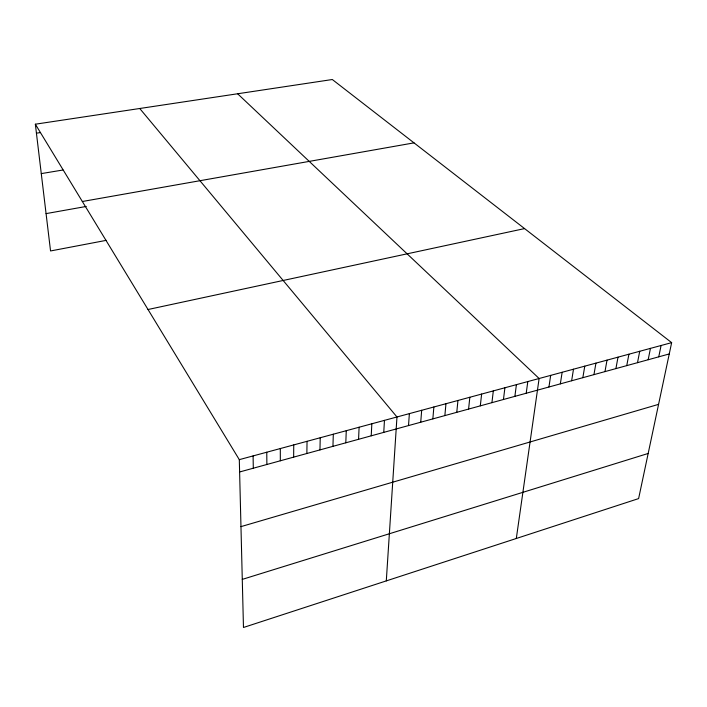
<?xml version="1.0" encoding="UTF-8"?>
<svg xmlns="http://www.w3.org/2000/svg" width="707" height="707" viewBox="0 0 707 707"><rect width="100%" height="100%" fill="white"/><g stroke="black" fill="none" stroke-linecap="round" stroke-linejoin="round"><path stroke-width="1.06" d="M293.652 457.129L293.741 444.915M306.865 453.505L307.041 441.318M319.962 449.908L320.227 437.748M332.944 446.338L333.306 434.213M345.811 442.803L346.262 430.704M358.573 439.294L359.103 427.222M371.219 435.821L371.838 423.776M383.76 432.384L384.458 420.365M386.296 580.889L396.972 416.98L139.739 108.498M408.513 425.579L409.371 413.622M420.736 422.22L421.672 410.29M432.852 418.889L433.868 406.993M444.862 415.592L445.958 403.715M456.775 412.322L457.95 400.471M468.591 409.07L469.837 397.254M480.309 405.853L481.626 394.064M491.931 402.663L493.318 390.9M503.455 399.499L504.913 387.763M514.882 396.353L516.41 384.652M526.211 393.242L527.811 381.568M516.313 538.478L539.123 378.501L237.632 93.766M548.95 387.003L550.673 375.382M560.342 383.866L562.136 372.28M571.636 380.764L573.492 369.204M582.842 377.688L584.769 366.155M593.951 374.63L595.939 363.124M604.971 371.608L607.021 360.128M615.903 368.603L618.015 357.15M626.747 365.625L628.921 354.198M637.502 362.673L639.729 351.273M648.169 359.739L650.458 348.374M658.756 356.832L661.098 345.493M671.65 342.639L638.615 498.594L243.473 627.48L239.302 459.647L35.35 124.202L332.317 79.52L671.65 342.639L239.302 459.647M242.28 579.387L648.178 453.461M240.963 526.627L658.579 404.351M239.611 471.976L669.255 353.951M148.019 309.516L524.567 228.591M106.236 240.353L50.551 250.958L35.35 124.202M46.07 213.62L86.263 206.444M82.348 201.504L414.01 142.867M41.271 173.604L63.011 169.998M36.428 133.19L40.396 132.58M253.097 455.918L253.3 468.22M266.769 452.215L266.875 464.49M280.308 448.547L280.325 460.796"/></g></svg>
